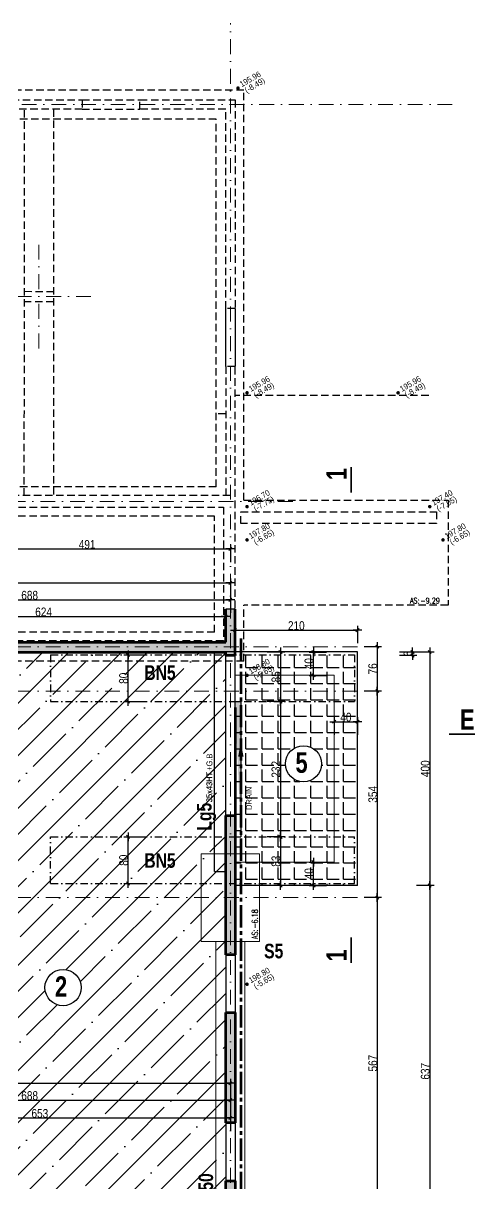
# Model space of a CAD drawing. Header units: centimetres. Extents: x 28113 to 82487, y -42944 to -12804.
# Drawn here: x 31526 to 32302, y -38185 to -36196 of the extents above; entities that cross this region are included whole.
import ezdxf
from ezdxf.enums import TextEntityAlignment as Align

# ---------------------------------------------------------------- set-up
doc = ezdxf.new("R2010")
doc.units = ezdxf.units.CM
doc.header["$LTSCALE"] = 0.5
for name, pattern in [('AXES2', [28.575, 19.05, -3.175, 3.175, -3.175]), ('CACHEX2', [19.05, 12.7, -6.35]), ('TIRETPTX2', [50.8, 25.4, -12.7, 0, -12.7])]:
    doc.linetypes.add(name, pattern=pattern)
doc.layers.get('DEFPOINTS').update_dxf_attribs({"linetype": 'CONTINUOUS'})
for name, color, linetype in [('01_cote_gen', 4, 'CONTINUOUS'), ('01_isolant ext', 2, 'TIRETPTX2'), ('01_linteaux', 2, 'CONTINUOUS'), ('01_murs_sup', 2, 'CACHEX2'), ('01_poch_BN', 9, 'CONTINUOUS'), ('01_poch_murs', 253, 'CONTINUOUS'), ('01_texte', 230, 'CONTINUOUS'), ('AA_COTES', 2, 'CONTINUOUS')]:
    doc.layers.add(name, color=color, linetype=linetype)
for name, color, linetype, lineweight in [('01_murs_coup', 5, 'CONTINUOUS', 60), ('01_sem', 42, 'CONTINUOUS', 15), ('01_tram_axes', 2, 'TIRETPTX2', 9)]:
    doc.layers.add(name, color=color, linetype=linetype, lineweight=lineweight)
doc.styles.add('impact', font='impact.ttf')
doc.styles.add('MATTE_TXT', font='arial.ttf')
doc.styles.add('SIMPLEX1', font='SIMPLEX.shx', dxfattribs={"width": 0.8, "height": 10})
doc.styles.add('STYLE2', font='ARIALN.TTF')
doc.dimstyles.new('JB50', dxfattribs={"dimscale": 0.1, "dimtxt": 150, "dimasz": 15, "dimexe": 0.1, "dimexo": 0.1, "dimgap": 0.09, "dimtad": 1, "dimdec": 1, "dimdsep": 46, "dimtxsty": 'STYLE2', "dimblk1": 'BOND_G', "dimblk2": 'BOND_D', "dimsah": 1, "dimcen": 1.5, "dimdle": 0.01, "dimse1": 1, "dimse2": 1, "dimclrd": 4, "dimclre": 2, "dimclrt": 6, "dimazin": 2, "dimtfac": 2.333333, "dimtdec": 1, "dimtix": 1, "dimtmove": 2, "dimatfit": 3, "dimldrblk": 'BOND_G', "dimfxl": 1, "dimtolj": 1, "dimtzin": 0, "dimarcsym": 0})
pattern_1 = [(0, (0, 0), (0, 27.94), [20.32, -7.62]), (90, (0, 0), (-27.94, 2e-15), [20.32, -7.62])]

# ---------------------------------------------------------------- blocks, each defined once
blk = doc.blocks.new('BOND_G')
at = {"layer": 'AA_COTES', "color": 0}
for p, q in [((0, -5), (0, 15)), ((5, 0), (-5, 0)), ((1.8, 1.8), (-1.8, -1.8))]:
    blk.add_line(p, q, dxfattribs=at)
blk = doc.blocks.new('BOND_D')
at = {"layer": 'AA_COTES', "color": 0}
for p, q in [((5, 0), (-5, 0)), ((-1.8, -1.8), (1.8, 1.8)), ((0, 5), (0, -15))]:
    blk.add_line(p, q, dxfattribs=at)
blk = doc.blocks.new('*D3732')
at = {"layer": '01_cote_gen', "color": 4, "lineweight": -2, "ltscale": 2, "transparency": 16777216}
blk.add_line((32133, -37266), (32133, -37339), dxfattribs=at)
at = {"layer": 'DEFPOINTS', "color": 0, "ltscale": 2}
for p in [(32099.1, -37264.5), (32099.1, -37340.5), (32133, -37340.5)]:
    blk.add_point(p, dxfattribs=at)
at = {"layer": '01_cote_gen', "color": 4, "lineweight": -2, "ltscale": 2, "transparency": 16777216, "xscale": 1.5, "yscale": 1.5, "zscale": 1.5}
for name, p, rotation in [('BOND_G', (32133, -37264.5), 90), ('BOND_D', (32133, -37340.5), 270)]:
    blk.add_blockref(name, p, dxfattribs=dict(at, rotation=rotation))
at = {"layer": '01_cote_gen', "color": 6, "ltscale": 2, "transparency": 16777216, "insert": (32125.3, -37302.5), "char_height": 15, "attachment_point": 5, "rotation": 90, "style": 'STYLE2'}
blk.add_mtext('\\A1;76', dxfattribs=at)
blk = doc.blocks.new('*D3733')
at = {"layer": '01_cote_gen', "color": 4, "lineweight": -2, "ltscale": 2, "transparency": 16777216}
blk.add_line((32133, -37342), (32133, -37693), dxfattribs=at)
at = {"layer": 'DEFPOINTS', "color": 0, "ltscale": 2}
for p in [(32099.1, -37340.5), (32077.2, -37694.5), (32133, -37694.5)]:
    blk.add_point(p, dxfattribs=at)
at = {"layer": '01_cote_gen', "color": 4, "lineweight": -2, "ltscale": 2, "transparency": 16777216, "xscale": 1.5, "yscale": 1.5, "zscale": 1.5}
for name, p, rotation in [('BOND_G', (32133, -37340.5), 90), ('BOND_D', (32133, -37694.5), 270)]:
    blk.add_blockref(name, p, dxfattribs=dict(at, rotation=rotation))
at = {"layer": '01_cote_gen', "color": 6, "ltscale": 2, "transparency": 16777216, "insert": (32125.3, -37517.5), "char_height": 15, "attachment_point": 5, "rotation": 90, "style": 'STYLE2'}
blk.add_mtext('\\A1;354', dxfattribs=at)
blk = doc.blocks.new('*D3734')
at = {"layer": '01_cote_gen', "color": 4, "lineweight": -2, "ltscale": 2, "transparency": 16777216}
blk.add_line((32133, -37696), (32133, -38260.1), dxfattribs=at)
at = {"layer": 'DEFPOINTS', "color": 0, "ltscale": 2}
for p in [(32099.1, -37694.5), (32077.2, -38261.6), (32133, -38261.6)]:
    blk.add_point(p, dxfattribs=at)
at = {"layer": '01_cote_gen', "color": 4, "lineweight": -2, "ltscale": 2, "transparency": 16777216, "xscale": 1.5, "yscale": 1.5, "zscale": 1.5}
for name, p, rotation in [('BOND_G', (32133, -37694.5), 90), ('BOND_D', (32133, -38261.6), 270)]:
    blk.add_blockref(name, p, dxfattribs=dict(at, rotation=rotation))
at = {"layer": '01_cote_gen', "color": 6, "ltscale": 2, "transparency": 16777216, "insert": (32125.3, -37978.1), "char_height": 15, "attachment_point": 5, "rotation": 90, "style": 'STYLE2'}
blk.add_mtext('\\A1;567', dxfattribs=at)
blk = doc.blocks.new('*D3746')
at = {"layer": '01_cote_gen', "color": 4, "lineweight": -2, "ltscale": 2, "transparency": 16777216}
blk.add_line((31194.7, -37184.1), (31879.7, -37184.1), dxfattribs=at)
at = {"layer": 'DEFPOINTS', "color": 0, "ltscale": 2}
for p in [(31881.2, -37178.6), (31881.2, -37184.1), (31193.2, -37200.9)]:
    blk.add_point(p, dxfattribs=at)
at = {"layer": '01_cote_gen', "color": 4, "lineweight": -2, "ltscale": 2, "transparency": 16777216, "xscale": 1.5, "yscale": 1.5, "zscale": 1.5, "rotation": 180}
blk.add_blockref('BOND_G', (31193.2, -37184.1), dxfattribs=at)
at = {"layer": '01_cote_gen', "color": 4, "lineweight": -2, "ltscale": 2, "transparency": 16777216, "xscale": 1.5, "yscale": 1.5, "zscale": 1.5}
blk.add_blockref('BOND_D', (31881.2, -37184.1), dxfattribs=at)
at = {"layer": '01_cote_gen', "color": 6, "ltscale": 2, "transparency": 16777216, "insert": (31537.2, -37176.5), "char_height": 15, "attachment_point": 5, "style": 'STYLE2'}
blk.add_mtext('\\A1;688', dxfattribs=at)
blk = doc.blocks.new('*D3747')
at = {"layer": '01_cote_gen', "color": 4, "lineweight": -2, "ltscale": 2, "transparency": 16777216}
blk.add_line((30364.7, -37155.2), (31879.7, -37155.2), dxfattribs=at)
at = {"layer": 'DEFPOINTS', "color": 0, "ltscale": 2}
for p in [(30363.2, -37154), (31881.2, -37154), (31881.2, -37155.2)]:
    blk.add_point(p, dxfattribs=at)
at = {"layer": '01_cote_gen', "color": 4, "lineweight": -2, "ltscale": 2, "transparency": 16777216, "xscale": 1.5, "yscale": 1.5, "zscale": 1.5, "rotation": 180}
blk.add_blockref('BOND_G', (30363.2, -37155.2), dxfattribs=at)
at = {"layer": '01_cote_gen', "color": 4, "lineweight": -2, "ltscale": 2, "transparency": 16777216, "xscale": 1.5, "yscale": 1.5, "zscale": 1.5}
blk.add_blockref('BOND_D', (31881.2, -37155.2), dxfattribs=at)
at = {"layer": '01_cote_gen', "color": 6, "ltscale": 2, "transparency": 16777216, "insert": (31122.2, -37147.5), "char_height": 15, "attachment_point": 5, "style": 'STYLE2'}
blk.add_mtext('\\A1;1518', dxfattribs=at)
blk = doc.blocks.new('*D3750')
at = {"layer": '01_cote_gen', "color": 4, "lineweight": -2, "ltscale": 2, "transparency": 16777216}
blk.add_line((31194.7, -38041.5), (31879.7, -38041.5), dxfattribs=at)
at = {"layer": 'DEFPOINTS', "color": 0, "ltscale": 2}
for p in [(31193.2, -37960.1), (31881.2, -38041.5), (31881.2, -38130.1)]:
    blk.add_point(p, dxfattribs=at)
at = {"layer": '01_cote_gen', "color": 4, "lineweight": -2, "ltscale": 2, "transparency": 16777216, "xscale": 1.5, "yscale": 1.5, "zscale": 1.5, "rotation": 180}
blk.add_blockref('BOND_G', (31193.2, -38041.5), dxfattribs=at)
at = {"layer": '01_cote_gen', "color": 4, "lineweight": -2, "ltscale": 2, "transparency": 16777216, "xscale": 1.5, "yscale": 1.5, "zscale": 1.5}
blk.add_blockref('BOND_D', (31881.2, -38041.5), dxfattribs=at)
at = {"layer": '01_cote_gen', "color": 6, "ltscale": 2, "transparency": 16777216, "insert": (31537.2, -38033.9), "char_height": 15, "attachment_point": 5, "style": 'STYLE2'}
blk.add_mtext('\\A1;688', dxfattribs=at)
blk = doc.blocks.new('*D3751')
at = {"layer": '01_cote_gen', "color": 4, "lineweight": -2, "ltscale": 2, "transparency": 16777216}
blk.add_line((30364.7, -38012.6), (31879.7, -38012.6), dxfattribs=at)
at = {"layer": 'DEFPOINTS', "color": 0, "ltscale": 2}
for p in [(30363.2, -38021.8), (31881.2, -38012.6), (31881.2, -38029.7)]:
    blk.add_point(p, dxfattribs=at)
at = {"layer": '01_cote_gen', "color": 4, "lineweight": -2, "ltscale": 2, "transparency": 16777216, "xscale": 1.5, "yscale": 1.5, "zscale": 1.5, "rotation": 180}
blk.add_blockref('BOND_G', (30363.2, -38012.6), dxfattribs=at)
at = {"layer": '01_cote_gen', "color": 4, "lineweight": -2, "ltscale": 2, "transparency": 16777216, "xscale": 1.5, "yscale": 1.5, "zscale": 1.5}
blk.add_blockref('BOND_D', (31881.2, -38012.6), dxfattribs=at)
at = {"layer": '01_cote_gen', "color": 6, "ltscale": 2, "transparency": 16777216, "insert": (31122.2, -38004.9), "char_height": 15, "attachment_point": 5, "style": 'STYLE2'}
blk.add_mtext('\\A1;1518', dxfattribs=at)
blk = doc.blocks.new('*D3753')
at = {"layer": '01_cote_gen', "color": 4, "lineweight": -2, "ltscale": 2, "transparency": 16777216}
blk.add_line((31229.7, -38072.1), (31879.7, -38072.1), dxfattribs=at)
at = {"layer": 'DEFPOINTS', "color": 0, "ltscale": 2}
for p in [(31228.2, -38079.6), (31881.2, -38072.1), (31881.2, -38091.9)]:
    blk.add_point(p, dxfattribs=at)
at = {"layer": '01_cote_gen', "color": 4, "lineweight": -2, "ltscale": 2, "transparency": 16777216, "xscale": 1.5, "yscale": 1.5, "zscale": 1.5, "rotation": 180}
blk.add_blockref('BOND_G', (31228.2, -38072.1), dxfattribs=at)
at = {"layer": '01_cote_gen', "color": 4, "lineweight": -2, "ltscale": 2, "transparency": 16777216, "xscale": 1.5, "yscale": 1.5, "zscale": 1.5}
blk.add_blockref('BOND_D', (31881.2, -38072.1), dxfattribs=at)
at = {"layer": '01_cote_gen', "color": 6, "ltscale": 2, "transparency": 16777216, "insert": (31554.7, -38064.4), "char_height": 15, "attachment_point": 5, "style": 'STYLE2'}
blk.add_mtext('\\A1;653', dxfattribs=at)
blk = doc.blocks.new('*D4569')
at = {"layer": '01_cote_gen', "color": 4, "lineweight": -2, "ltscale": 2, "transparency": 16777216}
blk.add_line((31250.6, -37212.7), (31871.7, -37212.7), dxfattribs=at)
at = {"layer": 'DEFPOINTS', "color": 0, "ltscale": 2}
for p in [(31873.2, -37212.7), (31873.2, -37235.6), (31249.1, -37282.3)]:
    blk.add_point(p, dxfattribs=at)
at = {"layer": '01_cote_gen', "color": 4, "lineweight": -2, "ltscale": 2, "transparency": 16777216, "xscale": 1.5, "yscale": 1.5, "zscale": 1.5, "rotation": 180}
blk.add_blockref('BOND_G', (31249.1, -37212.7), dxfattribs=at)
at = {"layer": '01_cote_gen', "color": 4, "lineweight": -2, "ltscale": 2, "transparency": 16777216, "xscale": 1.5, "yscale": 1.5, "zscale": 1.5}
blk.add_blockref('BOND_D', (31873.2, -37212.7), dxfattribs=at)
at = {"layer": '01_cote_gen', "color": 6, "ltscale": 2, "transparency": 16777216, "insert": (31561.1, -37205.1), "char_height": 15, "attachment_point": 5, "style": 'STYLE2'}
blk.add_mtext('\\A1;624', dxfattribs=at)
blk = doc.blocks.new('*D4660')
at = {"layer": '01_cote_gen', "color": 4, "lineweight": -2, "ltscale": 2, "transparency": 16777216}
blk.add_line((32222.9, -37275.1), (32222.9, -37672.1), dxfattribs=at)
at = {"layer": 'DEFPOINTS', "color": 0, "ltscale": 2}
for p in [(32099.2, -37273.6), (32099.2, -37673.6), (32222.9, -37673.6)]:
    blk.add_point(p, dxfattribs=at)
at = {"layer": '01_cote_gen', "color": 4, "lineweight": -2, "ltscale": 2, "transparency": 16777216, "xscale": 1.5, "yscale": 1.5, "zscale": 1.5}
for name, p, rotation in [('BOND_G', (32222.9, -37273.6), 90), ('BOND_D', (32222.9, -37673.6), 270)]:
    blk.add_blockref(name, p, dxfattribs=dict(at, rotation=rotation))
at = {"layer": '01_cote_gen', "color": 6, "ltscale": 2, "transparency": 16777216, "insert": (32215.3, -37473.6), "char_height": 15, "attachment_point": 5, "rotation": 90, "style": 'STYLE2'}
blk.add_mtext('\\A1;400', dxfattribs=at)
blk = doc.blocks.new('*D4661')
at = {"layer": '01_cote_gen', "color": 4, "lineweight": -2, "ltscale": 2, "transparency": 16777216}
for p, q in [((32193.4, -37272.1), (32193.4, -37270.6)), ((32193.4, -37279.6), (32193.4, -37273.6)), ((32193.4, -37281.1), (32193.4, -37282.6))]:
    blk.add_line(p, q, dxfattribs=at)
at = {"layer": 'DEFPOINTS', "color": 0, "ltscale": 2}
for p in [(31889.2, -37279.6), (32193.4, -37273.6), (32200.4, -37273.6)]:
    blk.add_point(p, dxfattribs=at)
at = {"layer": '01_cote_gen', "color": 4, "lineweight": -2, "ltscale": 2, "transparency": 16777216, "xscale": 1.5, "yscale": 1.5, "zscale": 1.5}
for name, p, rotation in [('BOND_D', (32193.4, -37273.6), 270), ('BOND_G', (32193.4, -37279.6), 90)]:
    blk.add_blockref(name, p, dxfattribs=dict(at, rotation=rotation))
at = {"layer": '01_cote_gen', "color": 6, "ltscale": 2, "transparency": 16777216, "insert": (32185.7, -37276.6), "char_height": 15, "attachment_point": 5, "rotation": 90, "style": 'STYLE2'}
blk.add_mtext('\\A1;6', dxfattribs=at)
blk = doc.blocks.new('*D4662')
at = {"layer": '01_cote_gen', "color": 4, "lineweight": -2, "ltscale": 2, "transparency": 16777216}
blk.add_line((32222.9, -37675.1), (32222.9, -38309.1), dxfattribs=at)
at = {"layer": 'DEFPOINTS', "color": 0, "ltscale": 2}
for p in [(32200.4, -37673.6), (32099.2, -38310.6), (32222.9, -38310.6)]:
    blk.add_point(p, dxfattribs=at)
at = {"layer": '01_cote_gen', "color": 4, "lineweight": -2, "ltscale": 2, "transparency": 16777216, "xscale": 1.5, "yscale": 1.5, "zscale": 1.5}
for name, p, rotation in [('BOND_G', (32222.9, -37673.6), 90), ('BOND_D', (32222.9, -38310.6), 270)]:
    blk.add_blockref(name, p, dxfattribs=dict(at, rotation=rotation))
at = {"layer": '01_cote_gen', "color": 6, "ltscale": 2, "transparency": 16777216, "insert": (32215.3, -37992.1), "char_height": 15, "attachment_point": 5, "rotation": 90, "style": 'STYLE2'}
blk.add_mtext('\\A1;637', dxfattribs=at)
blk = doc.blocks.new('*D4666')
at = {"layer": '01_cote_gen', "color": 4, "lineweight": -2, "ltscale": 2, "transparency": 16777216}
blk.add_line((31890.7, -37236.2), (32097.7, -37236.2), dxfattribs=at)
at = {"layer": 'DEFPOINTS', "color": 0, "ltscale": 2}
for p in [(31889.2, -37239.8), (32099.2, -37236.2), (32099.2, -37273.6)]:
    blk.add_point(p, dxfattribs=at)
at = {"layer": '01_cote_gen', "color": 4, "lineweight": -2, "ltscale": 2, "transparency": 16777216, "xscale": 1.5, "yscale": 1.5, "zscale": 1.5, "rotation": 180}
blk.add_blockref('BOND_G', (31889.2, -37236.2), dxfattribs=at)
at = {"layer": '01_cote_gen', "color": 4, "lineweight": -2, "ltscale": 2, "transparency": 16777216, "xscale": 1.5, "yscale": 1.5, "zscale": 1.5}
blk.add_blockref('BOND_D', (32099.2, -37236.2), dxfattribs=at)
at = {"layer": '01_cote_gen', "color": 6, "ltscale": 2, "transparency": 16777216, "insert": (31994.2, -37228.5), "char_height": 15, "attachment_point": 5, "style": 'STYLE2'}
blk.add_mtext('\\A1;210', dxfattribs=at)
blk = doc.blocks.new('*D4667')
at = {"layer": '01_cote_gen', "color": 4, "lineweight": -2, "ltscale": 2, "transparency": 16777216}
blk.add_line((32060.7, -37393), (32097.7, -37393), dxfattribs=at)
at = {"layer": 'DEFPOINTS', "color": 0, "ltscale": 2}
for p in [(32099.2, -37393), (32059.2, -37409.8), (32099.2, -37409.8)]:
    blk.add_point(p, dxfattribs=at)
at = {"layer": '01_cote_gen', "color": 4, "lineweight": -2, "ltscale": 2, "transparency": 16777216, "xscale": 1.5, "yscale": 1.5, "zscale": 1.5, "rotation": 180}
blk.add_blockref('BOND_G', (32059.2, -37393), dxfattribs=at)
at = {"layer": '01_cote_gen', "color": 4, "lineweight": -2, "ltscale": 2, "transparency": 16777216, "xscale": 1.5, "yscale": 1.5, "zscale": 1.5}
blk.add_blockref('BOND_D', (32099.2, -37393), dxfattribs=at)
at = {"layer": '01_cote_gen', "color": 6, "ltscale": 2, "transparency": 16777216, "insert": (32079.2, -37385.3), "char_height": 15, "attachment_point": 5, "style": 'STYLE2'}
blk.add_mtext('\\A1;40', dxfattribs=at)
blk = doc.blocks.new('*D4668')
at = {"layer": '01_cote_gen', "color": 4, "lineweight": -2, "ltscale": 2, "transparency": 16777216}
blk.add_line((32023.7, -37672.1), (32023.7, -37635.1), dxfattribs=at)
at = {"layer": 'DEFPOINTS', "color": 0, "ltscale": 2}
for p in [(32023.7, -37633.6), (32030.4, -37633.6), (32030.4, -37673.6)]:
    blk.add_point(p, dxfattribs=at)
at = {"layer": '01_cote_gen', "color": 4, "lineweight": -2, "ltscale": 2, "transparency": 16777216, "xscale": 1.5, "yscale": 1.5, "zscale": 1.5}
for name, p, rotation in [('BOND_D', (32023.7, -37633.6), 90), ('BOND_G', (32023.7, -37673.6), 270)]:
    blk.add_blockref(name, p, dxfattribs=dict(at, rotation=rotation))
at = {"layer": '01_cote_gen', "color": 6, "ltscale": 2, "transparency": 16777216, "insert": (32016, -37653.6), "char_height": 15, "attachment_point": 5, "rotation": 90, "style": 'STYLE2'}
blk.add_mtext('\\A1;40', dxfattribs=at)
blk = doc.blocks.new('*D4669')
at = {"layer": '01_cote_gen', "color": 4, "lineweight": -2, "ltscale": 2, "transparency": 16777216}
blk.add_line((32023.7, -37312.1), (32023.7, -37275.1), dxfattribs=at)
at = {"layer": 'DEFPOINTS', "color": 0, "ltscale": 2}
for p in [(32023.7, -37273.6), (32034.9, -37273.6), (32034.9, -37313.6)]:
    blk.add_point(p, dxfattribs=at)
at = {"layer": '01_cote_gen', "color": 4, "lineweight": -2, "ltscale": 2, "transparency": 16777216, "xscale": 1.5, "yscale": 1.5, "zscale": 1.5}
for name, p, rotation in [('BOND_D', (32023.7, -37273.6), 90), ('BOND_G', (32023.7, -37313.6), 270)]:
    blk.add_blockref(name, p, dxfattribs=dict(at, rotation=rotation))
at = {"layer": '01_cote_gen', "color": 6, "ltscale": 2, "transparency": 16777216, "insert": (32016, -37293.6), "char_height": 15, "attachment_point": 5, "rotation": 90, "style": 'STYLE2'}
blk.add_mtext('\\A1;40', dxfattribs=at)
blk = doc.blocks.new('*D4673')
at = {"layer": '01_cote_gen', "color": 4, "lineweight": -2, "ltscale": 2, "transparency": 16777216}
blk.add_line((31967, -37275.1), (31967, -37357.1), dxfattribs=at)
at = {"layer": 'DEFPOINTS', "color": 0, "ltscale": 2}
for p in [(31954.4, -37273.6), (31905.2, -37358.6), (31967, -37358.6)]:
    blk.add_point(p, dxfattribs=at)
at = {"layer": '01_cote_gen', "color": 4, "lineweight": -2, "ltscale": 2, "transparency": 16777216, "xscale": 1.5, "yscale": 1.5, "zscale": 1.5}
for name, p, rotation in [('BOND_G', (31967, -37273.6), 90), ('BOND_D', (31967, -37358.6), 270)]:
    blk.add_blockref(name, p, dxfattribs=dict(at, rotation=rotation))
at = {"layer": '01_cote_gen', "color": 6, "ltscale": 2, "transparency": 16777216, "insert": (31959.4, -37316.1), "char_height": 15, "attachment_point": 5, "rotation": 90, "style": 'STYLE2'}
blk.add_mtext('\\A1;85', dxfattribs=at)
blk = doc.blocks.new('*D4674')
at = {"layer": '01_cote_gen', "color": 4, "lineweight": -2, "ltscale": 2, "transparency": 16777216}
blk.add_line((31967, -37360.1), (31967, -37589.1), dxfattribs=at)
at = {"layer": 'DEFPOINTS', "color": 0, "ltscale": 2}
for p in [(31944.5, -37358.6), (31899.2, -37590.6), (31967, -37590.6)]:
    blk.add_point(p, dxfattribs=at)
at = {"layer": '01_cote_gen', "color": 4, "lineweight": -2, "ltscale": 2, "transparency": 16777216, "xscale": 1.5, "yscale": 1.5, "zscale": 1.5}
for name, p, rotation in [('BOND_G', (31967, -37358.6), 90), ('BOND_D', (31967, -37590.6), 270)]:
    blk.add_blockref(name, p, dxfattribs=dict(at, rotation=rotation))
at = {"layer": '01_cote_gen', "color": 6, "ltscale": 2, "transparency": 16777216, "insert": (31959.4, -37474.6), "char_height": 15, "attachment_point": 5, "rotation": 90, "style": 'STYLE2'}
blk.add_mtext('\\A1;232', dxfattribs=at)
blk = doc.blocks.new('*D4675')
at = {"layer": '01_cote_gen', "color": 4, "lineweight": -2, "ltscale": 2, "transparency": 16777216}
blk.add_line((31967, -37592.1), (31967, -37672.1), dxfattribs=at)
at = {"layer": 'DEFPOINTS', "color": 0, "ltscale": 2}
for p in [(31952.6, -37590.6), (31952.6, -37673.6), (31967, -37673.6)]:
    blk.add_point(p, dxfattribs=at)
at = {"layer": '01_cote_gen', "color": 4, "lineweight": -2, "ltscale": 2, "transparency": 16777216, "xscale": 1.5, "yscale": 1.5, "zscale": 1.5}
for name, p, rotation in [('BOND_G', (31967, -37590.6), 90), ('BOND_D', (31967, -37673.6), 270)]:
    blk.add_blockref(name, p, dxfattribs=dict(at, rotation=rotation))
at = {"layer": '01_cote_gen', "color": 6, "ltscale": 2, "transparency": 16777216, "insert": (31959.4, -37632.1), "char_height": 15, "attachment_point": 5, "rotation": 90, "style": 'STYLE2'}
blk.add_mtext('\\A1;83', dxfattribs=at)
blk = doc.blocks.new('*D4679')
at = {"layer": '01_cote_gen', "color": 4, "lineweight": -2, "ltscale": 2, "transparency": 16777216}
blk.add_line((31705.9, -37357.1), (31705.9, -37280.1), dxfattribs=at)
at = {"layer": 'DEFPOINTS', "color": 0, "ltscale": 2}
for p in [(31705.9, -37278.6), (31718.3, -37278.6), (31718.3, -37358.6)]:
    blk.add_point(p, dxfattribs=at)
at = {"layer": '01_cote_gen', "color": 4, "lineweight": -2, "ltscale": 2, "transparency": 16777216, "xscale": 1.5, "yscale": 1.5, "zscale": 1.5}
for name, p, rotation in [('BOND_D', (31705.9, -37278.6), 90), ('BOND_G', (31705.9, -37358.6), 270)]:
    blk.add_blockref(name, p, dxfattribs=dict(at, rotation=rotation))
at = {"layer": '01_cote_gen', "color": 6, "ltscale": 2, "transparency": 16777216, "insert": (31698.3, -37318.6), "char_height": 15, "attachment_point": 5, "rotation": 90, "style": 'STYLE2'}
blk.add_mtext('\\A1;80', dxfattribs=at)
blk = doc.blocks.new('*D4680')
at = {"layer": '01_cote_gen', "color": 4, "lineweight": -2, "ltscale": 2, "transparency": 16777216}
blk.add_line((31705.9, -37668.9), (31705.9, -37591.9), dxfattribs=at)
at = {"layer": 'DEFPOINTS', "color": 0, "ltscale": 2}
for p in [(31705.9, -37590.4), (31718.3, -37590.4), (31718.3, -37670.4)]:
    blk.add_point(p, dxfattribs=at)
at = {"layer": '01_cote_gen', "color": 4, "lineweight": -2, "ltscale": 2, "transparency": 16777216, "xscale": 1.5, "yscale": 1.5, "zscale": 1.5}
for name, p, rotation in [('BOND_D', (31705.9, -37590.4), 90), ('BOND_G', (31705.9, -37670.4), 270)]:
    blk.add_blockref(name, p, dxfattribs=dict(at, rotation=rotation))
at = {"layer": '01_cote_gen', "color": 6, "ltscale": 2, "transparency": 16777216, "insert": (31698.3, -37630.4), "char_height": 15, "attachment_point": 5, "rotation": 90, "style": 'STYLE2'}
blk.add_mtext('\\A1;80', dxfattribs=at)
blk = doc.blocks.new('*D4684')
at = {"layer": '01_cote_gen', "color": 4, "lineweight": -2, "ltscale": 2, "transparency": 16777216}
blk.add_line((31391.7, -37097), (31879.7, -37097), dxfattribs=at)
at = {"layer": 'DEFPOINTS', "color": 0, "ltscale": 2}
for p in [(31881.2, -37097), (31881.2, -37137), (31390.2, -37256.6)]:
    blk.add_point(p, dxfattribs=at)
at = {"layer": '01_cote_gen', "color": 4, "lineweight": -2, "ltscale": 2, "transparency": 16777216, "xscale": 1.5, "yscale": 1.5, "zscale": 1.5, "rotation": 180}
blk.add_blockref('BOND_G', (31390.2, -37097), dxfattribs=at)
at = {"layer": '01_cote_gen', "color": 4, "lineweight": -2, "ltscale": 2, "transparency": 16777216, "xscale": 1.5, "yscale": 1.5, "zscale": 1.5}
blk.add_blockref('BOND_D', (31881.2, -37097), dxfattribs=at)
at = {"layer": '01_cote_gen', "color": 6, "ltscale": 2, "transparency": 16777216, "insert": (31635.7, -37089.3), "char_height": 15, "attachment_point": 5, "style": 'STYLE2'}
blk.add_mtext('\\A1;491', dxfattribs=at)

msp = doc.modelspace()

# ---------------------------------------------------------------- hatches: boundary and pattern name
at = {"layer": '01_poch_BN', "ltscale": 2}
h = msp.add_hatch(dxfattribs=at)
h.set_pattern_fill('ANGLE', color=256, scale=4)
h.set_pattern_definition(pattern_1)
h.paths.add_polyline_path([(32094.169, -37278.554), (31904.176, -37278.554), (31904.176, -37289.512), (31899.164, -37289.512), (31899.165, -37313.554), (31908.287, -37313.554, -1.01183861), (31911.287, -37313.554), (32059.169, -37313.554), (32059.169, -37340.545), (32094.169, -37340.545)])
h.paths.add_polyline_path([(32099.164, -37273.554), (31904.176, -37273.554), (31904.176, -37278.554), (32094.169, -37278.554), (32094.169, -37340.545), (32099.164, -37340.545)])
h.paths.add_polyline_path([(32059.169, -37313.554), (31911.287, -37313.554, -0.9882999), (31908.287, -37313.554), (31899.165, -37313.554), (31899.165, -37340.545), (32059.169, -37340.545)], flags=17)
h.paths.add_polyline_path([(32059.169, -37340.545), (31899.165, -37340.545), (31899.165, -37358.554), (32059.169, -37358.554)])
h.paths.add_polyline_path([(32099.164, -37340.545), (32094.169, -37340.545), (32094.169, -37358.554), (32059.169, -37358.554), (32059.169, -37590.377), (32094.169, -37590.377), (32094.169, -37670.377), (31931.176, -37670.377), (31931.176, -37673.554), (32099.164, -37673.554)])
h.paths.add_polyline_path([(32094.169, -37340.545), (32059.169, -37340.545), (32059.169, -37358.554), (32094.169, -37358.554)], flags=17)
h.paths.add_polyline_path([(32094.169, -37590.377), (32059.169, -37590.377), (32059.169, -37633.554), (31931.176, -37633.554), (31931.176, -37670.377), (32094.169, -37670.377)], flags=17)
h.paths.add_polyline_path([(32059.169, -37590.377), (31899.167, -37590.377), (31899.167, -37619.512), (31931.176, -37619.512), (31931.176, -37633.554), (32059.169, -37633.554)])
h.paths.add_polyline_path([(31931.176, -37619.512), (31899.167, -37619.512), (31899.167, -37633.554), (31931.176, -37633.554)], flags=17)
h.paths.add_polyline_path([(31931.176, -37633.554), (31899.167, -37633.554), (31899.168, -37670.377), (31931.176, -37670.377)])
h.paths.add_polyline_path([(31899.167, -37633.554), (31889.164, -37633.554), (31889.164, -37670.377), (31899.168, -37670.377)])
h.paths.add_polyline_path([(31899.167, -37590.577), (31889.164, -37590.577), (31889.164, -37619.512), (31899.167, -37619.512)])
h.paths.add_polyline_path([(32031.538, -37306.533), (32031.538, -37279.92), (32000.31, -37279.92), (32000.31, -37306.533)], flags=24)
h.paths.add_polyline_path([(31974.906, -37329.346), (31974.906, -37302.732), (31943.678, -37302.732), (31943.678, -37329.346)], flags=25)
h.paths.add_polyline_path([(31927.087, -37328.228), (31961.271, -37308.492), (31951.438, -37291.461), (31917.254, -37311.197)], flags=25)
h.paths.add_polyline_path([(31917.607, -37314.678), (31951.632, -37295.034), (31943.974, -37281.769), (31909.949, -37301.413)], flags=25)
h.paths.add_polyline_path([(32066.187, -37400.824), (32092.8, -37400.824), (32092.8, -37369.596), (32066.187, -37369.596)], flags=24)
h.paths.add_polyline_path([(32031.538, -37666.533), (32031.538, -37639.92), (32000.31, -37639.92), (32000.31, -37666.533)], flags=24)
h.paths.add_polyline_path([(31974.906, -37645.306), (31974.906, -37618.693), (31943.678, -37618.693), (31943.678, -37645.306)], flags=24)
h = msp.add_hatch(dxfattribs=at)
h.set_pattern_fill('ANGLE', color=256, scale=4)
h.set_pattern_definition(pattern_1)
h.paths.add_polyline_path([(32059.169, -37358.554), (31899.169, -37358.554), (31899.164, -37590.377), (31899.167, -37590.377), (31899.165, -37358.554), (31889.164, -37358.554), (31889.164, -37553.554), (31889.169, -37569.356), (31889.168, -37590.377), (31899.164, -37590.377), (31899.169, -37358.554), (31899.165, -37358.554), (31899.167, -37590.377), (32059.169, -37590.377)])
h.paths.add_polyline_path([(32037.537, -37465.088, -1), (31975.577, -37465.088, -1)], flags=16)
h.paths.add_polyline_path([(31974.906, -37492.436), (31974.906, -37456.266), (31943.678, -37456.266), (31943.678, -37492.436)], flags=24)
h.paths.add_polyline_path([(31982.421, -37490.294), (32024.014, -37490.294), (32024.014, -37436.789), (31982.421, -37436.789)], flags=24)
h.paths.add_polyline_path([(31920.511, -37544.147), (31920.511, -37504.375), (31905.511, -37504.375), (31905.511, -37544.147)], flags=24)
at = {"layer": '01_poch_murs', "ltscale": 2}
h = msp.add_hatch(color=256, dxfattribs=at)
h.dxf.hatch_style = 1
h.paths.add_polyline_path([(31202.168, -37365.545), (31184.165, -37365.545), (31184.164, -37902.568), (31202.164, -37902.568)])
h.paths.add_polyline_path([(31202.169, -37274.568), (31873.164, -37274.562), (31873.164, -37279.554), (31889.164, -37279.554), (31889.164, -37200.094), (31873.164, -37200.094), (31873.164, -37256.562), (31184.166, -37256.562), (31184.165, -37332.555), (30371.166, -37332.555), (30371.166, -37292.246), (30355.166, -37292.816), (30355.166, -37350.545), (30583.162, -37350.548), (30583.162, -37365.545), (30599.162, -37365.545), (30599.162, -37350.548), (31042.169, -37350.555), (31042.169, -37365.545), (31060.169, -37365.545), (31060.169, -37350.555), (31184.165, -37350.557), (31184.165, -37365.545), (31202.168, -37365.545)])
h.paths.add_polyline_path([(31060.169, -37365.545), (31042.169, -37365.545), (31042.169, -37814.557), (31060.169, -37814.557)])
at = {"layer": '01_poch_murs'}
h = msp.add_hatch(dxfattribs=at)
h.set_pattern_fill('ANSI35', color=256, scale=10)
h.paths.add_polyline_path([(31854.164, -37340.545), (31217.176, -37340.545), (31217.176, -37365.545), (31202.168, -37365.545), (31202.166, -37694.548), (31873.164, -37694.548), (31873.164, -37649.512), (31854.164, -37649.512)])
h.paths.add_polyline_path([(31854.164, -37289.512), (31217.176, -37289.512), (31217.176, -37340.545), (31854.164, -37340.545)], flags=17)
h.paths.add_polyline_path([(31854.164, -37274.562), (31202.169, -37274.568), (31202.168, -37340.545), (31217.176, -37340.545), (31217.176, -37289.512), (31854.164, -37289.512)])
h.paths.add_polyline_path([(31873.164, -37289.512), (31854.164, -37289.512), (31854.164, -37340.545), (31873.164, -37340.545)])
h.paths.add_polyline_path([(31873.164, -37279.554), (31873.164, -37274.562), (31854.164, -37274.562), (31854.164, -37289.512), (31873.164, -37289.512)])
h.paths.add_polyline_path([(31873.164, -37340.545), (31854.164, -37340.545), (31854.164, -37649.512), (31873.164, -37649.512), (31873.164, -37553.554)], flags=17)
h.paths.add_polyline_path([(31217.176, -37340.545), (31202.168, -37340.545), (31202.168, -37365.545), (31217.176, -37365.545)], flags=17)
h.paths.add_polyline_path([(31184.165, -37350.557), (31172.168, -37350.557), (31172.168, -37365.545), (31184.165, -37365.545)])
h.paths.add_polyline_path([(31184.165, -37365.545), (31172.168, -37365.545), (31172.168, -37649.511), (31184.165, -37649.512)])
h.paths.add_polyline_path([(31172.168, -37365.545), (31066.17, -37365.545), (31066.17, -37649.512), (31060.169, -37649.512), (31060.169, -37694.548), (31184.165, -37694.548), (31184.165, -37649.512), (31172.168, -37649.511)])
h.paths.add_polyline_path([(31172.168, -37350.557), (31066.17, -37350.555), (31066.17, -37365.545), (31172.168, -37365.545)])
h.paths.add_polyline_path([(31066.17, -37365.545), (31060.169, -37365.545), (31060.169, -37649.512), (31066.17, -37649.512)])
h.paths.add_polyline_path([(31042.169, -37350.555), (31036.17, -37350.555), (31036.17, -37365.545), (31042.169, -37365.545)])
h.paths.add_polyline_path([(31042.169, -37365.545), (31036.17, -37365.545), (31036.17, -37649.512), (31042.169, -37649.512)])
h.paths.add_polyline_path([(31036.17, -37365.545), (30603.162, -37365.545), (30603.162, -37635.548), (30599.162, -37635.548), (30591.162, -37635.548), (30591.162, -37694.548), (31042.169, -37694.548), (31042.169, -37649.512), (31036.17, -37649.512)])
h.paths.add_polyline_path([(31036.17, -37350.555), (30603.162, -37350.548), (30603.162, -37365.545), (31036.17, -37365.545)])
h.paths.add_polyline_path([(30591.162, -37635.548), (30497.169, -37635.548), (30398.169, -37635.548), (30371.166, -37635.548), (30371.166, -37694.548), (30591.162, -37694.548)])
h.paths.add_polyline_path([(31060.169, -37814.557), (31051.17, -37814.557), (31051.17, -37916.554), (31060.169, -37916.554)])
h.paths.add_polyline_path([(31051.17, -37814.557), (31042.169, -37814.557), (31042.169, -37916.554), (31051.17, -37916.554)])
h.paths.add_polyline_path([(31193.166, -37902.568), (31184.164, -37902.568), (31184.165, -38004.565), (31193.166, -38004.565)], flags=17)
h.paths.add_polyline_path([(31202.164, -37902.568), (31193.166, -37902.568), (31193.166, -38004.565), (31202.165, -38004.565)])
h.paths.add_polyline_path([(31184.164, -38794.196), (31025.169, -38794.196), (31025.169, -38997.546), (31075.166, -38997.616), (31177.165, -38997.546), (31184.164, -38997.546)])
h.paths.add_polyline_path([(31184.164, -38744.196), (31060.169, -38744.196), (31060.169, -38764.543), (31051.17, -38764.543), (31051.17, -38794.196), (31184.164, -38794.196)])
h.paths.add_polyline_path([(31051.17, -38764.543), (31025.169, -38764.543), (31025.169, -38794.196), (31051.17, -38794.196)])
h.paths.add_polyline_path([(31219.167, -38270.567), (31193.166, -38270.567), (31193.166, -38446.558), (31219.167, -38446.563)])
edge = h.paths.add_edge_path()
edge.add_arc((30728.016, -37848.736), 30.98, 0, 360)
h.paths.add_polyline_path([(31042.169, -37694.548), (30371.166, -37694.548), (30371.166, -37746.548), (30371.166, -37845.548), (30371.166, -38167.549), (31042.169, -38167.549), (31042.169, -37916.554), (31042.169, -37814.557)])
edge = h.paths.add_edge_path()
edge.add_arc((31594.389, -37848.736), 30.98, 0, 360)
h.paths.add_polyline_path([(31873.164, -37891.558), (31873.164, -37792.558), (31873.164, -37694.548), (31202.166, -37694.548), (31202.164, -37902.568), (31202.165, -38004.565), (31202.164, -38252.567), (31873.164, -38252.567), (31873.164, -38179.563), (31873.164, -38080.563)])
edge = h.paths.add_edge_path()
edge.add_arc((31124.691, -37935.201), 30.98, 0, 360)
h.paths.add_polyline_path([(31184.164, -37902.568), (31184.165, -37694.548), (31060.169, -37694.548), (31060.169, -37814.557), (31060.169, -37916.554), (31060.169, -38744.196), (31184.164, -38744.196), (31184.164, -38705.553), (31184.164, -38603.556), (31184.164, -38446.557), (31193.166, -38446.558), (31193.166, -38270.567), (31184.164, -38270.567), (31184.164, -38004.565)])
at = {"layer": '01_poch_murs', "ltscale": 2}
h = msp.add_hatch(color=256, dxfattribs=at)
h.dxf.hatch_style = 1
h.paths.add_polyline_path([(31202.164, -38004.565), (31184.164, -38004.565), (31184.164, -38270.567), (31219.167, -38270.567), (31219.167, -38446.563), (31184.164, -38446.557), (31184.164, -38603.556), (31202.164, -38603.555), (31202.164, -38464.558), (31237.167, -38464.557), (31237.167, -38270.567), (31873.164, -38270.567), (31873.164, -38385.568), (31889.164, -38385.568), (31889.164, -38179.563), (31873.164, -38179.563), (31873.164, -38252.567), (31202.164, -38252.567)])
h.paths.add_polyline_path([(31889.164, -37891.558), (31873.164, -37891.558), (31873.164, -38080.563), (31889.164, -38080.563)])
h.paths.add_polyline_path([(31889.164, -37553.554), (31873.164, -37553.554), (31873.164, -37792.558), (31889.164, -37792.558)])
h.paths.add_polyline_path([(30599.162, -37468.55), (30583.162, -37468.55), (30583.162, -37619.548), (30497.169, -37619.548), (30497.169, -37635.548), (30599.162, -37635.548)])
h.paths.add_polyline_path([(30371.166, -37635.548), (30398.169, -37635.548), (30398.169, -37619.548), (30355.166, -37619.548), (30355.166, -37746.548), (30371.166, -37746.548)])
h.paths.add_polyline_path([(31060.169, -37916.554), (31042.169, -37916.554), (31042.169, -38167.549), (30371.166, -38167.549), (30371.166, -37845.548), (30355.166, -37845.548), (30355.166, -38209.545), (30375.166, -38209.545), (30375.166, -38185.549), (31042.209, -38185.549), (31042.169, -38748.543), (31007.169, -38748.543), (31007.169, -38997.546), (30856.162, -38997.616), (30856.162, -39015.616), (31075.168, -39015.616), (31075.166, -38997.616), (31025.169, -38997.546), (31025.169, -38764.543), (31060.169, -38764.543)])

# ---------------------------------------------------------------- linework, layer by layer
at = {"layer": '01_isolant ext'}
for p, q in [((31573.169, -37278.554), (31573.169, -37358.554)), ((31573.169, -37278.554), (32094.169, -37278.554)), ((32094.169, -37278.554), (32094.169, -37358.554)), ((31573.169, -37358.554), (32094.169, -37358.554)), ((31889.169, -37358.554), (31899.169, -37358.554)), ((31573.169, -37670.377), (31573.169, -37590.377)), ((31573.169, -37590.377), (32094.169, -37590.377)), ((31889.164, -37590.577), (31899.164, -37590.577)), ((32094.169, -37670.377), (32094.169, -37590.377)), ((31573.169, -37670.377), (32094.169, -37670.377))]:
    msp.add_line(p, q, dxfattribs=at)
msp.add_solid([(31889.169, -37358.554), (31899.169, -37358.554), (31899.164, -37590.577)], dxfattribs=at)
at = {"layer": '01_linteaux'}
for p, q in [((31873.176, -36784.099), (31873.176, -36685.099)), ((31889.176, -36685.099), (31889.176, -36784.099)), ((31854.164, -37649.512), (31854.164, -37274.512)), ((32099.164, -37273.554), (31873.164, -37273.554)), ((31873.164, -37553.554), (31873.164, -37279.554)), ((31889.164, -37553.554), (31889.164, -37279.554)), ((32099.164, -37673.554), (32099.164, -37273.554)), ((31899.169, -37358.554), (31899.164, -37590.577)), ((31854.164, -37649.512), (31873.164, -37649.512)), ((32099.164, -37673.554), (31889.164, -37673.554)), ((31873.164, -37792.558), (31873.164, -37891.558)), ((31889.164, -37792.558), (31889.164, -37891.558)), ((31873.164, -38080.563), (31873.164, -38179.563)), ((31889.164, -38080.563), (31889.164, -38179.563))]:
    msp.add_line(p, q, dxfattribs=at)
at = {"layer": '01_murs_coup'}
for p, q in [((31873.164, -37256.562), (31873.164, -37200.094)), ((31889.164, -37279.554), (31889.164, -37200.094)), ((31184.166, -37256.562), (31873.164, -37256.562)), ((31873.164, -37274.562), (31202.169, -37274.568)), ((31873.164, -37279.554), (31873.164, -37274.562)), ((31889.164, -37279.554), (31873.164, -37279.554)), ((31889.169, -37368.561), (31889.169, -37569.356)), ((31889.169, -37368.561), (31889.169, -37569.356)), ((31889.169, -37368.561), (31889.169, -37569.356)), ((31873.164, -37553.554), (31889.164, -37553.554)), ((31873.164, -37792.558), (31873.164, -37553.554)), ((31889.164, -37553.554), (31889.164, -37792.558)), ((31889.164, -37792.558), (31873.164, -37792.558)), ((31873.164, -37891.558), (31889.164, -37891.558)), ((31873.164, -38080.563), (31873.164, -37891.558)), ((31889.164, -37891.558), (31889.164, -38080.563)), ((31889.164, -38080.563), (31873.164, -38080.563)), ((31873.164, -38252.567), (31873.164, -38179.563)), ((31873.164, -38179.563), (31889.164, -38179.563)), ((31889.164, -38179.563), (31889.164, -38385.568))]:
    msp.add_line(p, q, dxfattribs=at)
at = {"layer": '01_murs_coup', "linetype": 'AXES2', "ltscale": 4}
msp.add_line((31899.164, -37250.226), (31899.18, -39007.616), dxfattribs=at)
at = {"layer": '01_murs_coup'}
for points in [[(31899.175, -37429.226), (31894.556, -37452.941), (31899.175, -37452.941)], [(31899.175, -37429.226), (31903.795, -37452.941), (31899.175, -37452.941)]]:
    msp.add_solid(points, dxfattribs=at)
at = {"layer": '01_murs_sup', "ltscale": 2}
for p, q in [((31904.176, -36310.545), (30338.166, -36310.545)), ((31904.176, -37013.599), (31904.176, -36310.545)), ((31335.158, -36327.545), (31627.173, -36327.545)), ((31627.173, -36327.545), (31627.173, -36343.545)), ((31627.173, -36327.545), (31726.182, -36327.545)), ((31726.182, -36327.545), (31889.176, -36327.545)), ((31726.182, -36343.545), (31726.182, -36327.545)), ((31889.176, -36327.545), (31889.176, -36685.099)), ((31627.173, -36343.545), (31335.158, -36343.545)), ((31528.031, -37005.545), (31528.313, -36343.545)), ((31578.2, -36343.545), (31578.158, -37005.545)), ((31627.173, -36343.545), (31726.182, -36343.545)), ((31873.176, -36343.545), (31726.182, -36343.545)), ((31873.176, -36685.099), (31873.176, -36343.545)), ((31857.145, -36360.545), (30388.166, -36360.545)), ((31857.145, -36990.545), (31857.145, -36360.545)), ((31578.179, -36673.544), (31528.172, -36673.544)), ((31528.18, -36655.54), (31578.18, -36655.544)), ((31889.176, -36685.099), (31873.176, -36685.099)), ((31889.176, -36784.099), (31873.176, -36784.099)), ((31873.176, -36784.099), (31873.176, -37005.545)), ((31889.176, -37274.512), (31889.176, -36784.099)), ((32221.078, -36834.099), (31889.176, -36834.099)), ((31873.176, -36865.545), (31859.176, -36865.545)), ((31857.145, -36990.545), (30388.166, -36990.545)), ((31881.176, -37005.545), (30371.166, -37005.545)), ((30375.166, -37025.545), (31869.176, -37025.545)), ((31869.176, -37025.545), (31869.176, -37254.512)), ((31904.176, -37013.599), (32254.199, -37013.547)), ((32254.199, -37013.547), (32254.199, -37193.55)), ((31854.176, -37040.545), (30388.166, -37040.545)), ((31854.176, -37239.512), (31854.176, -37040.545)), ((31899.176, -37053.55), (31899.19, -37033.6)), ((31899.19, -37033.6), (32234.199, -37033.55)), ((32234.199, -37033.55), (32234.199, -37053.55)), ((32234.199, -37053.55), (31899.176, -37053.55)), ((32254.199, -37193.55), (31904.176, -37193.55)), ((31904.176, -37289.512), (31904.176, -37193.55)), ((31854.176, -37239.512), (31167.176, -37239.512)), ((31869.176, -37254.512), (31182.176, -37254.512)), ((31904.176, -37289.512), (31217.176, -37289.512))]:
    msp.add_line(p, q, dxfattribs=at)
at = {"layer": '01_murs_sup', "ltscale": 2, "const_width": 3}
msp.add_lwpolyline([(31908.287, -36829.438, 1), (31911.287, -36829.438, 1)], format="xyb", close=True, dxfattribs=at)
at = {"layer": '01_poch_murs', "ltscale": 2}
msp.add_line((31889.164, -37200.094), (31873.164, -37200.094), dxfattribs=at)
at = {"layer": '01_sem', "ltscale": 2}
for p, q in [((31889.169, -37313.554), (32059.169, -37313.554)), ((32059.169, -37313.554), (32059.169, -37633.554)), ((31831.176, -37619.512), (31931.176, -37619.512)), ((31831.176, -37769.512), (31831.176, -37619.512)), ((31931.176, -37769.512), (31931.176, -37619.512)), ((31889.169, -37633.554), (32059.169, -37633.554)), ((31931.176, -37769.512), (31831.176, -37769.512)), ((31856.176, -38236.567), (31856.176, -37769.512)), ((31906.176, -39001.592), (31906.176, -37769.512))]:
    msp.add_line(p, q, dxfattribs=at)
at = {"layer": '01_texte', "const_width": 3}
for points in [[(31892.764, -36307.267, 1), (31895.764, -36307.267, 1)], [(32167.177, -36829.438, 1), (32170.177, -36829.438, 1)], [(31908.287, -37024.45, 1), (31911.287, -37024.45, 1)], [(32221.507, -37024.45, 1), (32224.507, -37024.45, 1)], [(31908.287, -37081.46, 1), (31911.287, -37081.46, 1)], [(32244.146, -37081.46, 1), (32247.146, -37081.46, 1)], [(31908.287, -37313.537, 1), (31911.287, -37313.537, 1)], [(31908.287, -37842.882, 1), (31911.287, -37842.882, 1)]]:
    msp.add_lwpolyline(points, format="xyb", close=True, dxfattribs=at)
for points in [[(32088.385, -36956.418), (32088.385, -37000.67)], [(32256.068, -37414.538), (32300.32, -37414.538)], [(32088.385, -37762.393), (32088.385, -37806.645)]]:
    msp.add_lwpolyline(points, dxfattribs=at)
at = {"layer": '01_texte'}
for centre in [(32006.557, -37465.088), (31594.389, -37848.736)]:
    msp.add_circle(centre, 30.98, dxfattribs=at)
at = {"layer": '01_tram_axes', "ltscale": 2}
for p, q in [((31881.176, -39099.364), (31881.176, -36196.077)), ((32261.567, -36335.545), (30227.886, -36335.545)), ((31553.18, -36753.427), (31553.18, -36575.66)), ((31642.063, -36664.544), (31464.297, -36664.544)), ((31988.169, -37015.545), (30101.712, -37015.545)), ((32099.064, -37264.512), (31147.263, -37264.512)), ((32099.064, -37340.545), (30101.712, -37340.545)), ((32099.064, -37694.548), (30101.712, -37694.548))]:
    msp.add_line(p, q, dxfattribs=at)

# ---------------------------------------------------------------- texts
at = {"layer": '01_texte'}
for s, rotation, style, width, p in [('195.96', 30, 'MATTE_TXT', 0.8, (31919.215, -36298.791)), ('(-8.49)', 30, 'MATTE_TXT', 0.8, (31927.027, -36309.269)), ('195.96', 30, 'MATTE_TXT', 0.8, (31934.738, -36820.962)), ('(-8.49)', 30, 'MATTE_TXT', 0.8, (31942.55, -36831.44)), ('195.96', 30, 'MATTE_TXT', 0.8, (32193.628, -36820.962)), ('(-8.49)', 30, 'MATTE_TXT', 0.8, (32201.44, -36831.44)), ('196.70', 30, 'MATTE_TXT', 0.8, (31934.738, -37015.974)), ('(-7.75)', 30, 'MATTE_TXT', 0.8, (31942.55, -37026.452)), ('197.40', 30, 'MATTE_TXT', 0.8, (32247.959, -37015.974)), ('(-7.05)', 30, 'MATTE_TXT', 0.8, (32255.771, -37026.452)), ('197.80', 30, 'MATTE_TXT', 0.8, (31934.738, -37072.985)), ('(-6.65)', 30, 'MATTE_TXT', 0.8, (31942.55, -37083.463)), ('197.80', 30, 'MATTE_TXT', 0.8, (32270.597, -37072.985)), ('(-6.65)', 30, 'MATTE_TXT', 0.8, (32278.409, -37083.463)), ('198.80', 30, 'MATTE_TXT', 0.8, (31934.738, -37305.061)), ('(-5.65)', 30, 'MATTE_TXT', 0.8, (31942.55, -37315.539)), ('+G.B', 90, 'MATTE_TXT', 0.8, (31853.322, -37462.367)), ('35x43HT', 90, 'MATTE_TXT', 0.8, (31852.879, -37504.823)), ('35x43HT', 90, 'MATTE_TXT', 0.8, (31853.322, -37505.266)), ('DRAIN', 90, 'MATTE_TXT', 0.8, (31920.972, -37524.261)), ('-6.18', 90, 'SIMPLEX1', 0.7, (31931.218, -37731.152)), ('AS:', 90, 'SIMPLEX1', 0.8, (31931.218, -37757.429)), ('198.80', 30, 'MATTE_TXT', 0.8, (31934.738, -37834.407)), ('(-5.65)', 30, 'MATTE_TXT', 0.8, (31942.55, -37844.885))]:
    msp.add_text(s, height=10, rotation=rotation, dxfattribs=dict(at, style=style, width=width)).set_placement(p, align=Align.BOTTOM_CENTER)
at = {"layer": '01_texte', "style": 'impact'}
for s, height, rotation, p in [('1', 35, 90, (32091.238, -36968.762)), ('E', 35, 360, (32287.17, -37417.391)), ('Lg5', 25, 90, (31856.508, -37555.818)), ('1', 35, 90, (32091.238, -37793.564)), ('SF50', 25, 90, (31859.058, -38198.919))]:
    msp.add_text(s, height=height, rotation=rotation, dxfattribs=at).set_placement(p, align=Align.BOTTOM_CENTER)
at = {"layer": '01_texte', "style": 'SIMPLEX1'}
for s, width, p in [('AS:', 0.8, (32197.259, -37193.65)), ('-9.29', 0.7, (32223.536, -37193.65))]:
    msp.add_text(s, height=10, dxfattribs=dict(at, width=width)).set_placement(p, align=Align.BOTTOM_CENTER)
at = {"layer": '01_texte', "style": 'impact'}
for s, p in [('BN5', (31760.531, -37328.997)), ('BN5', (31760.531, -37650.88)), ('S5', (31955.504, -37806.057))]:
    msp.add_text(s, height=25, dxfattribs=at).set_placement(p, align=Align.BOTTOM_CENTER)
for s, p in [('5', (32003.218, -37463.206)), ('2', (31591.05, -37846.855))]:
    msp.add_text(s, height=35, dxfattribs=at).set_placement(p, align=Align.MIDDLE_CENTER)

# ---------------------------------------------------------------- dimensions: what is measured, and where the dimension line sits
at = {"layer": '01_cote_gen', "ltscale": 2}
for base, p1, p2, picture, middle in [((31881.176, -37097.004), (31390.215, -37256.562), (31881.176, -37137.015), '*D4684', (31635.696, -37089.336)), ((31881.176, -37155.205), (30363.166, -37153.971), (31881.176, -37153.971), '*D3747', (31122.171, -37147.537)), ((31881.176, -37184.138), (31193.166, -37200.855), (31881.176, -37178.647), '*D3746', (31537.171, -37176.47)), ((31873.164, -37212.732), (31249.136, -37282.304), (31873.164, -37235.594), '*D4569', (31561.15, -37205.065)), ((32099.164, -37236.155), (31889.164, -37239.824), (32099.164, -37273.554), '*D4666', (31994.164, -37228.487)), ((32099.164, -37392.96), (32059.169, -37409.779), (32099.164, -37409.779), '*D4667', (32079.166, -37385.292)), ((31881.176, -38041.523), (31193.166, -37960.061), (31881.176, -38130.063), '*D3750', (31537.171, -38033.855)), ((31881.176, -38012.58), (30363.166, -38021.755), (31881.176, -38029.683), '*D3751', (31122.171, -38004.912)), ((31881.176, -38072.089), (31228.167, -38079.589), (31881.176, -38091.875), '*D3753', (31554.672, -38064.422))]:
    dim = msp.add_linear_dim(base=base, p1=p1, p2=p2, dimstyle='JB50', dxfattribs=at)
    dim.commit()
    dim.dimension.update_dxf_attribs({"geometry": picture, "text_midpoint": middle})
for base, p1, p2, picture, middle in [((32193.373, -37273.554), (31889.164, -37279.554), (32200.427, -37273.554), '*D4661', (32185.705, -37276.554)), ((31967.042, -37358.554), (31954.442, -37273.554), (31905.241, -37358.554), '*D4673', (31959.374, -37316.054)), ((32023.674, -37273.554), (32034.893, -37313.554), (32034.893, -37273.554), '*D4669', (32016.006, -37293.554)), ((32132.995, -37340.545), (32099.064, -37264.512), (32099.064, -37340.545), '*D3732', (32125.327, -37302.528)), ((32222.927, -37673.554), (32099.164, -37273.554), (32099.164, -37673.554), '*D4660', (32215.259, -37473.554)), ((31705.935, -37278.554), (31718.325, -37358.554), (31718.325, -37278.554), '*D4679', (31698.267, -37318.554)), ((32132.995, -37694.548), (32099.064, -37340.545), (32077.161, -37694.548), '*D3733', (32125.327, -37517.546)), ((31967.042, -37590.577), (31944.542, -37358.554), (31899.167, -37590.577), '*D4674', (31959.374, -37474.566)), ((31705.935, -37590.377), (31718.325, -37670.377), (31718.325, -37590.377), '*D4680', (31698.267, -37630.377)), ((31967.042, -37673.554), (31952.642, -37590.577), (31952.642, -37673.554), '*D4675', (31959.374, -37632.066)), ((32023.674, -37633.554), (32030.405, -37673.554), (32030.405, -37633.554), '*D4668', (32016.006, -37653.554)), ((32222.927, -38310.568), (32200.427, -37673.554), (32099.164, -38310.568), '*D4662', (32215.259, -37992.061)), ((32132.995, -38261.567), (32099.064, -37694.548), (32077.161, -38261.567), '*D3734', (32125.327, -37978.057))]:
    dim = msp.add_linear_dim(base=base, p1=p1, p2=p2, angle=90, dimstyle='JB50', dxfattribs=at)
    dim.commit()
    dim.dimension.update_dxf_attribs({"geometry": picture, "text_midpoint": middle})

doc.saveas('drawing.dxf')
